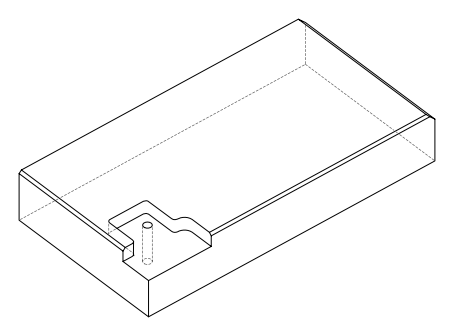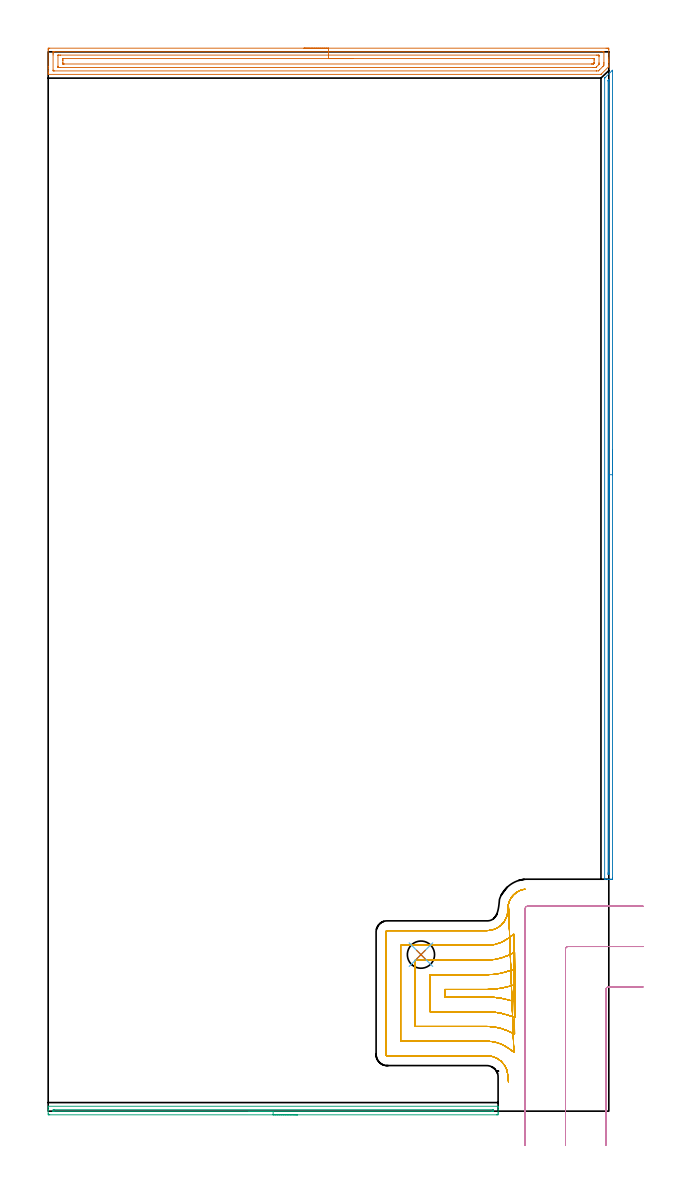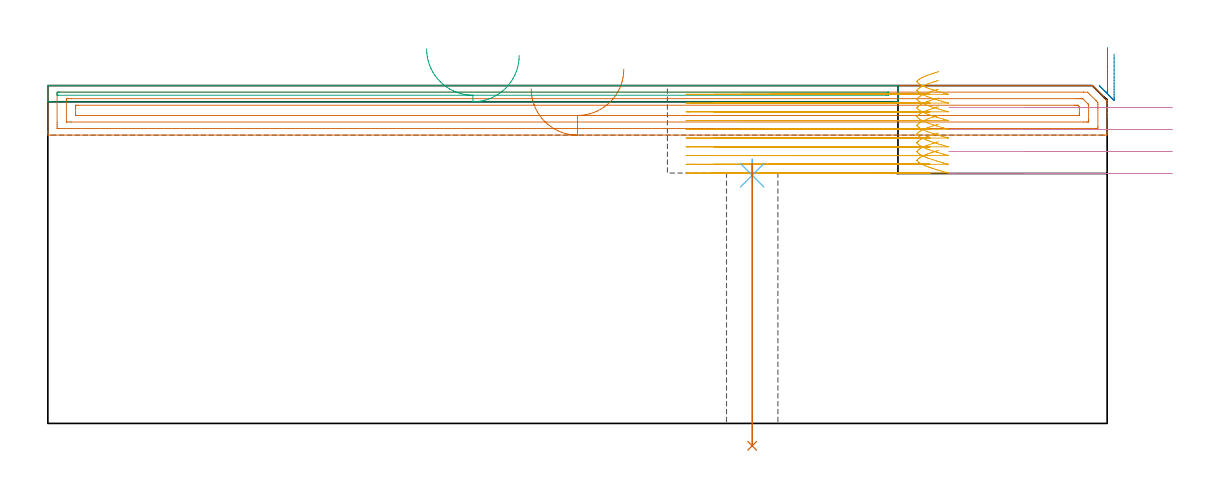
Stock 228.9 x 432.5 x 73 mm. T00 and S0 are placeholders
(PLAN: 7 operations, 4 tool changes, 34.8 min)
(1 AREA_MILL | FG_CHAMFER_SURFACE | UGT0205_001 | 7.56 min | 13104 mm3)
(2 AREA_MILL_1 | FG_CHAMFER_SURFACE_1 | UGT0205_001 | 5.4 min | 1685 mm3)
(3 AREA_MILL_2 | FG_CHAMFER_SURFACE_2 | UGT0205_001 | 3.09 min | 1146 mm3)
(4 MILL_CORNER_NOTCH_RECTANGULAR | CORNER_NOTCH_RECTANGULAR | UGT0201_105 | Follow Part, ap 5.5, ae 75% | 2.99 min | 80720 mm3)
(5 MILL_OPEN_POCKET | POCKET_OPEN | UGT0201_007 | Follow Part, ap 2, ae 75% | 15.51 min | 55647 mm3)
(6 SPOT_DRILL | STEP1HOLE | NXT0321_9005460120000 | 0.03 min | 5 mm3)
(7 DRILL_THROUGH_HOLE_INTO_CENTER | STEP1HOLE | UGT0301_222 | 0.25 min | 5230 mm3)
(TOOL UGT0205_001 | Chamfer Mill 20 x 3 x 45 deg. | D20 FL50 Z2)
(TOOL UGT0201_105 | End Mill 22 mm | D22 FL25 Z2)
(TOOL UGT0201_007 | End Mill 8 mm | D8 FL19 Z4)
(TOOL NXT0321_9005460120000 | NC Spot Drill, 142deg, 12mm, Carbide, Uncoated | D12 PA142 FL30 Z2)
(TOOL UGT0301_222 | Twist Drill 11.1 mm | D11.1 PA118 FL92 Z2)
(OP 1 AREA_MILL)
G17 G21 G94 G90
T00 M6
G54
G17 G0 G90 X104.45 Y434. S1061 M3
G43 Z83. H0
Z72.3
G94 G1 X104.488 Z71.428 F250.
X104.602 Z70.564
X104.791 Z69.712
X105.053 Z68.88
X105.387 Z68.074
X105.79 Z67.3
X106.258 Z66.564
X106.79 Z65.872
X107.379 Z65.229
X108.022 Z64.64
X108.714 Z64.108
X109.45 Z63.64
X110.224 Z63.237
X111.03 Z62.903
X111.862 Z62.641
X112.713 Z62.452
X113.578 Z62.338
X114.45 Z62.3
X227.796
X228.289 Y433.999 Z62.301
X228.776 Y433.995 Z62.303
X228.891 Y433.991 Z62.306
X228.9 Y433.512 Z62.785
Y429.976 Z66.319
Y429.418 Z66.879
Y429.092 Z67.204
Y428.534 Z67.762
Y428.208 Z68.087
Y427.092 Z69.208
X228.89 Y426.496 Z69.803
X228.837 Y426.44 Z69.859
X228.735 Y426.335 Z69.963
X225.791 Y423.39 Z72.908
X225.721 Y423.322 Z72.973
X225.695 Y423.304 Z72.99
X225.61 Y423.3 Z73.
X0.165
X0.009 Y423.303 Z72.988
X0.007 Y423.316 Z72.975
X0. Y423.66 Z72.64
Y424.02 Z72.28
Y424.672 Z71.623
Y425.882 Z70.415
Y426.44 Z69.854
Y433.233 Z63.064
X0.003 Y433.512 Z62.785
X0.009 Y433.992 Z62.306
X0.124 Y433.995 Z62.303
X0.611 Y434. Z62.3
X114.45
Y432.586 Z63.714
X226.503 Y432.585 Z63.715
X226.547 Y432.584 Z63.716
X226.89 Y432.574 Z63.726
X226.894 Y432.468 Z63.832
X226.899 Y432.237 Z64.063
X226.9 Y428.208 Z68.092
X226.899 Y427.817 Z68.483
X226.891 Y427.324 Z68.976
X226.885 Y426.946 Z69.354
X226.503 Y426.554 Z69.747
X226.446 Y426.496 Z69.804
X225.113 Y425.164 Z71.136
X224.717 Y424.773 Z71.527
X224.664 Y424.725 Z71.575
X223.825 Y424.715 Z71.585
X223.781
X2.397
X2.353 Y424.716 Z71.584
X2.01 Y424.726 Z71.574
X2.006 Y424.832 Z71.468
X2.001 Y425.063 Z71.237
X2. Y431.253 Z65.047
Y431.744 Z64.556
X2.001 Y432.136 Z64.164
X2.008 Y432.53 Z63.77
X2.01 Y432.577 Z63.723
X2.027 Y432.579 Z63.721
X2.078 Y432.583 Z63.717
X2.184 Y432.585 Z63.715
X2.397 Y432.586 Z63.714
X114.45
Y431.172 Z65.128
X223.825 Y431.171 Z65.129
X224.404 Y431.17 Z65.13
X224.717 Y431.167 Z65.133
X224.821 Y431.165 Z65.135
X224.89 Y431.155 Z65.145
X224.894 Y431.041 Z65.259
X224.898 Y430.86 Z65.44
X224.9 Y430.68 Z65.62
Y428.027 Z68.273
X224.897 Y427.676 Z68.624
X224.893 Y427.5 Z68.8
X224.89 Y427.414 Z68.886
X224.816 Y427.324 Z68.976
X224.77 Y427.272 Z69.028
X224.717 Y427.217 Z69.083
X223.825 Y426.324 Z69.976
X223.664 Y426.172 Z70.128
X223.634 Y426.145 Z70.155
X223.605 Y426.135 Z70.165
X223.535 Y426.133 Z70.167
X223.245 Y426.13 Z70.17
X222.932 Y426.129 Z70.171
X222.353 Y426.128 Z70.172
X5.075 Y426.129 Z70.171
X4.496 Y426.13 Z70.17
X4.182 Y426.133 Z70.167
X4.079 Y426.135 Z70.165
X4.01 Y426.145 Z70.155
X4.006 Y426.259 Z70.041
X4.002 Y426.44 Z69.86
X4. Y426.62 Z69.68
X4.001 Y431.04 Z65.26
X4.004 Y431.101 Z65.199
X4.01 Y431.148 Z65.152
X4.014 Y431.165 Z65.135
X4.027 Y431.166 Z65.134
X4.182 Y431.169 Z65.131
X4.761 Y431.171 Z65.129
X5.075 Y431.172 Z65.128
X114.45
Y429.757 Z66.543
X222.26
X222.788 Y429.756 Z66.544
X222.842 Y429.754 Z66.546
X222.878 Y429.751 Z66.549
X222.89 Y429.747 Z66.553
X222.892 Y429.726 Z66.574
X222.897 Y429.526 Z66.774
X222.9 Y429.124 Z67.176
Y428.239 Z68.061
Y428.208 Z68.092
X222.894 Y427.995 Z68.305
X222.89 Y427.889 Z68.411
X222.881 Y427.842 Z68.458
X222.848 Y427.807 Z68.493
X222.648 Y427.605 Z68.695
X222.604 Y427.565 Z68.735
X222.581 Y427.55 Z68.75
X222.542 Y427.548 Z68.752
X222.375 Y427.545 Z68.755
X222.039 Y427.543 Z68.757
X221.818
X6.64
X6.112 Y427.544 Z68.756
X6.058 Y427.546 Z68.754
X6.022 Y427.549 Z68.751
X6.01 Y427.553 Z68.747
X6.008 Y427.574 Z68.726
X6.003 Y427.774 Z68.526
X6. Y428.176 Z68.124
Y429.061 Z67.239
Y429.092 Z67.208
X6.004 Y429.518 Z66.782
X6.009 Y429.731 Z66.569
X6.011 Y429.751 Z66.549
X6.035 Y429.753 Z66.547
X6.093 Y429.755 Z66.545
X6.19 Y429.757 Z66.543
X114.45
X115.322 Z66.581
X116.186 Z66.695
X117.038 Z66.883
X117.87 Z67.146
X118.676 Z67.48
X119.45 Z67.882
X120.186 Z68.351
X120.878 Z68.882
X121.521 Z69.472
X122.11 Z70.115
X122.641 Z70.807
X123.11 Z71.543
X123.513 Z72.316
X123.847 Z73.122
X124.109 Z73.954
X124.298 Z74.806
X124.412 Z75.671
X124.45 Z76.543
G0 Z83.
M5
M2
(OP 2 AREA_MILL_1)
G17 G21 G94 G90
T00 M6
G54
G17 G0 G90 X230.4 Y269.85 S1061 M3
G43 Z83. H0
Z79.8
G94 G1 Y269.812 Z78.928 F250.
Y269.698 Z78.063
Y269.509 Z77.212
Y269.247 Z76.38
Y268.913 Z75.574
Y268.51 Z74.8
Y268.042 Z74.064
Y267.51 Z73.372
Y266.921 Z72.729
Y266.278 Z72.14
Y265.586 Z71.608
Y264.85 Z71.14
Y264.076 Z70.737
Y263.27 Z70.403
Y262.438 Z70.141
Y261.586 Z69.952
Y260.722 Z69.838
Y259.85 Z69.8
X230.399 Y95.329 Z69.801
X230.397 Y95.029
X230.393 Y94.71 Z69.802
X230.105 Y94.7 Z70.089
X229.589 Z70.607
X229.235 Z70.961
X228.719 Z71.477
X228.365 Z71.83
X227.44 Z72.76
X227.319 Y94.701 Z72.873
X227.295 Y94.702 Z72.897
X227.203 Y94.71 Z72.988
X227.2 Y94.882 Z73.
Y421.689
X227.204 Y421.794 Z72.989
X227.244 Y421.842 Z72.952
X227.416 Y422.016 Z72.784
X230.255 Y424.856 Z69.942
X230.33 Y424.933 Z69.863
X230.39 Y424.982 Z69.801
X230.393 Y424.966 Z69.799
X230.397 Y424.945 Z69.797
X230.399 Y424.893 Z69.799
Y424.818
X230.4 Y259.85 Z69.8
X228.986 Z71.214
Y97.374
X228.985 Y97.117 Z71.215
X228.983 Y96.963 Z71.217
X228.979 Y96.73 Z71.221
X228.763 Y96.708 Z71.437
X228.646 Y96.709 Z71.554
X228.621 Y96.711 Z71.579
X228.619 Y96.755 Z71.581
X228.616 Y96.859 Z71.584
X228.615 Y97.117 Z71.585
X228.614 Y97.499 Z71.586
X228.615 Y420.538 Z71.585
X228.616 Y420.668 Z71.584
X228.619 Y420.731 Z71.581
X228.621 Y420.758 Z71.579
X228.65 Y420.794 Z71.55
X228.76 Y420.904 Z71.44
X228.95 Y421.088 Z71.25
X228.979 Y421.105 Z71.221
X228.982 Y421.055 Z71.218
X228.984 Y420.794 Z71.216
X228.985 Y420.538 Z71.215
X228.986 Y259.85 Z71.214
Y258.978 Z71.252
Y258.114 Z71.366
Y257.262 Z71.555
Y256.43 Z71.817
Y255.624 Z72.151
Y254.85 Z72.554
Y254.114 Z73.023
Y253.422 Z73.554
Y252.779 Z74.143
Y252.19 Z74.786
Y251.658 Z75.478
Y251.19 Z76.214
Y250.787 Z76.988
Y250.453 Z77.794
Y250.191 Z78.626
Y250.002 Z79.478
Y249.888 Z80.343
Y249.85 Z81.214
G0 Z83.
M5
M2
(OP 3 AREA_MILL_2)
G17 G21 G94 G90
T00 M6
G54
G17 G0 G90 X101.85 Y-1.5 S1061 M3
G43 Z83. H0
Z79.5
G94 G1 X101.812 Z78.628 F250.
X101.698 Z77.763
X101.509 Z76.912
X101.247 Z76.08
X100.913 Z75.274
X100.51 Z74.5
X100.042 Z73.764
X99.51 Z73.072
X98.921 Z72.429
X98.278 Z71.839
X97.586 Z71.308
X96.85 Z70.84
X96.076 Z70.437
X95.27 Z70.103
X94.438 Z69.841
X93.586 Z69.652
X92.722 Z69.538
X91.85 Z69.5
X0.631
X0.199 Y-1.496 Z69.501
X0.01 Y-1.491 Z69.504
X0. Y-1.07 Z69.925
Y0.328 Z71.324
Y0.69 Z71.685
Y1.646 Z72.646
X0.01 Y1.997 Z72.988
X0.184 Y2. Z73.
X183.516
X183.69 Y1.997 Z72.988
X183.7 Y1.646 Z72.645
Y1.415 Z72.414
Y0.69 Z71.685
Y-0.552 Z70.444
X183.696 Y-1.07 Z69.925
X183.69 Y-1.491 Z69.504
X183.501 Y-1.496 Z69.501
X183.069 Y-1.5 Z69.5
X91.85
Y-0.086 Z70.914
X2.314 Y-0.085 Z70.915
X2.048 Y-0.081 Z70.919
X2.02 Y-0.079 Z70.921
X2.01 Y-0.066 Z70.934
X2.004 Y-0.031 Z70.969
X2.002 Y0.004 Z71.004
X2.003 Y0.221 Z71.221
X2.014 Y0.579 Z71.579
X2.376 Y0.585 Z71.585
X2.42
X181.386
X181.652 Y0.581 Z71.581
X181.68 Y0.579 Z71.579
X181.69 Y0.566 Z71.566
X181.696 Y0.531 Z71.531
X181.698 Y0.496 Z71.496
X181.7 Y0.277 Z71.277
X181.698 Y0.043 Z71.043
X181.695 Y-0.025 Z70.975
X181.691 Y-0.074 Z70.926
X181.621 Y-0.079 Z70.921
X181.28 Y-0.085 Z70.915
X181.174 Y-0.086 Z70.914
X91.85
X90.978 Z70.952
X90.114 Z71.066
X89.262 Z71.255
X88.43 Z71.517
X87.624 Z71.851
X86.85 Z72.254
X86.114 Z72.723
X85.422 Z73.254
X84.779 Z73.843
X84.19 Z74.486
X83.658 Z75.178
X83.19 Z75.914
X82.787 Z76.688
X82.453 Z77.494
X82.191 Z78.326
X82.002 Z79.178
X81.888 Z80.043
X81.85 Z80.914
G0 Z83.
M5
M2
(OP 4 MILL_CORNER_NOTCH_RECTANGULAR)
G17 G21 G94 G90
T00 M6
G54
G17 G0 G90 X242.9 Y50.7 S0 M3
G43 Z83. H0
Z68.25
G94 G1 X239.9 F250.
X228.795 F500.
G3 X227.7 Y49.605 R1.1
G1 Y-11.
Y-14. F250.
G0 Z83.
X242.9 Y67.2
Z68.25
G1 X239.9
X212.295 F500.
G3 X211.2 Y66.105 R1.1
G1 Y-11.
Y-14. F250.
G0 Z83.
X242.9 Y83.7
Z68.25
G1 X239.9
X195.795 F500.
G3 X194.7 Y82.605 R1.1
G1 Y-11.
Y-14. F250.
G0 Z83.
X242.9 Y50.7
Z63.5
G1 X239.9
X228.795 F500.
G3 X227.7 Y49.605 R1.1
G1 Y-11.
Y-14. F250.
G0 Z83.
X242.9 Y67.2
Z63.5
G1 X239.9
X212.295 F500.
G3 X211.2 Y66.105 R1.1
G1 Y-11.
Y-14. F250.
G0 Z83.
X242.9 Y83.7
Z63.5
G1 X239.9
X195.795 F500.
G3 X194.7 Y82.605 R1.1
G1 Y-11.
Y-14. F250.
G0 Z83.
X242.9 Y50.7
Z58.75
G1 X239.9
X228.795 F500.
G3 X227.7 Y49.605 R1.1
G1 Y-11.
Y-14. F250.
G0 Z83.
X242.9 Y67.2
Z58.75
G1 X239.9
X212.295 F500.
G3 X211.2 Y66.105 R1.1
G1 Y-11.
Y-14. F250.
G0 Z83.
X242.9 Y83.7
Z58.75
G1 X239.9
X195.795 F500.
G3 X194.7 Y82.605 R1.1
G1 Y-11.
Y-14. F250.
G0 Z83.
X242.9 Y50.7
Z54.
G1 X239.9
X228.795 F500.
G3 X227.7 Y49.605 R1.1
G1 Y-11.
Y-14. F250.
G0 Z83.
X242.9 Y67.2
Z54.
G1 X239.9
X212.295 F500.
G3 X211.2 Y66.105 R1.1
G1 Y-11.
Y-14. F250.
G0 Z83.
X242.9 Y83.7
Z54.
G1 X239.9
X195.795 F500.
G3 X194.7 Y82.605 R1.1
G1 Y-11.
Y-14. F250.
G0 Z83.
M5
M2
(OP 5 MILL_OPEN_POCKET)
G17 G21 G94 G90
T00 M6
G54
G17 G0 G90 X192.452 Y89.99 S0 M3
G43 Z83. H0
Z76.
G94 G1 X192.424 Y89.977 Z75.992 F250.
X192.031 Y89.785 Z75.874
X191.666 Y89.575 Z75.762
X191.303 Y89.332 Z75.644
X190.939 Y89.088 Z75.527
X190.484 Y88.732 Z75.372
X190.162 Y88.436 Z75.255
X189.86 Y88.132 Z75.14
X189.614 Y87.847 Z75.039
X189.098 Y87.146 Z74.806
X188.857 Y86.792 Z74.691
X188.57 Y86.29 Z74.536
X188.377 Y85.88 Z74.415
X188.213 Y85.485 Z74.3
X187.883 Y84.345 Z73.982
X187.811 Y83.923 Z73.868
X187.781 Y83.928 Z73.86
X187.811 Y83.923 Z73.852
X187.883 Y84.345 Z73.737
X188.213 Y85.485 Z73.419
X188.387 Y85.903 Z73.298
X188.57 Y86.29 Z73.183
X188.857 Y86.792 Z73.028
X189.356 Y87.505 Z72.795
X189.614 Y87.847 Z72.68
X189.86 Y88.132 Z72.579
X190.162 Y88.436 Z72.464
X190.484 Y88.732 Z72.347
X190.939 Y89.088 Z72.192
X191.303 Y89.332 Z72.075
X191.666 Y89.575 Z71.958
X192.031 Y89.785 Z71.845
X192.463 Y89.996 Z71.716
X193.056 Y90.234 Z71.545
X193.508 Y90.378 Z71.418
X193.534 Y90.385 Z71.41
X194.221 Y90.539 Z71.222
X194.603 Y90.607 Z71.118
X194.598 Y90.636 Z71.11
G3 X187.781 Y83.928 R7.9 F500.
G0 X192.453 Y89.991 Z74.11
G1 X192.069 Y89.805 Z73.996 F250.
X191.703 Y89.597 Z73.883
X191.338 Y89.356 Z73.766
X190.973 Y89.114 Z73.648
X190.493 Y88.739 Z73.485
X190.169 Y88.444 Z73.368
X189.867 Y88.139 Z73.253
X189.166 Y87.26 Z72.952
X188.577 Y86.303 Z72.65
X188.393 Y85.915 Z72.535
X188.227 Y85.522 Z72.421
X188.084 Y85.1 Z72.302
X187.976 Y84.687 Z72.187
X187.877 Y84.308 Z72.082
X187.811 Y83.923 Z71.978
X187.781 Y83.928 Z71.97
X187.811 Y83.923 Z71.962
X187.877 Y84.308 Z71.857
X187.976 Y84.687 Z71.752
X188.084 Y85.1 Z71.638
X188.227 Y85.522 Z71.518
X188.393 Y85.915 Z71.404
X188.577 Y86.303 Z71.289
X189.166 Y87.26 Z70.988
X189.867 Y88.139 Z70.686
X190.169 Y88.444 Z70.571
X190.493 Y88.739 Z70.454
X190.973 Y89.114 Z70.291
X191.338 Y89.356 Z70.173
X191.703 Y89.597 Z70.056
X192.069 Y89.805 Z69.943
X192.463 Y89.996 Z69.826
X193.056 Y90.234 Z69.655
X193.508 Y90.378 Z69.528
X193.534 Y90.385 Z69.52
X194.221 Y90.539 Z69.332
X194.603 Y90.607 Z69.228
X194.598 Y90.636 Z69.22
G3 X187.781 Y83.928 R7.9 F500.
G0 X192.444 Y89.986 Z72.22
G1 X192.069 Y89.805 Z72.108 F250.
X191.702 Y89.597 Z71.995
X191.337 Y89.355 Z71.878
X190.972 Y89.113 Z71.761
X190.493 Y88.739 Z71.598
X190.169 Y88.444 Z71.48
X189.867 Y88.139 Z71.365
X189.166 Y87.26 Z71.064
X188.577 Y86.303 Z70.763
X188.393 Y85.915 Z70.648
X188.227 Y85.522 Z70.534
X187.932 Y84.554 Z70.262
X187.882 Y84.34 Z70.204
X187.81 Y83.918 Z70.089
X187.78 Y83.923 Z70.081
X187.81 Y83.918 Z70.073
X187.882 Y84.34 Z69.958
X187.932 Y84.554 Z69.899
X188.227 Y85.522 Z69.628
X188.393 Y85.915 Z69.514
X188.577 Y86.303 Z69.399
X189.166 Y87.26 Z69.098
X189.867 Y88.139 Z68.796
X190.169 Y88.444 Z68.681
X190.493 Y88.739 Z68.564
X190.972 Y89.113 Z68.401
X191.337 Y89.355 Z68.284
X191.702 Y89.597 Z68.166
X192.069 Y89.805 Z68.053
X192.463 Y89.996 Z67.936
X193.056 Y90.234 Z67.765
X193.508 Y90.378 Z67.638
X193.534 Y90.385 Z67.63
X194.221 Y90.539 Z67.442
X194.603 Y90.607 Z67.338
X194.598 Y90.636 Z67.33
G3 X187.78 Y83.923 R7.9 F500.
G0 X192.444 Y89.986 Z70.33
G1 X192.069 Y89.805 Z70.218 F250.
X191.25 Y89.308 Z69.962
X190.484 Y88.732 Z69.705
X190.162 Y88.436 Z69.588
X189.86 Y88.132 Z69.473
X189.158 Y87.251 Z69.171
X188.57 Y86.29 Z68.869
X188.387 Y85.903 Z68.754
X188.222 Y85.508 Z68.64
X188.032 Y84.93 Z68.477
X187.882 Y84.34 Z68.314
X187.81 Y83.918 Z68.199
X187.78 Y83.923 Z68.191
X187.81 Y83.918 Z68.183
X187.882 Y84.34 Z68.068
X188.032 Y84.93 Z67.905
X188.222 Y85.508 Z67.742
X188.387 Y85.903 Z67.628
X188.57 Y86.29 Z67.513
X189.158 Y87.251 Z67.211
X189.86 Y88.132 Z66.909
X190.162 Y88.436 Z66.794
X190.484 Y88.732 Z66.677
X191.25 Y89.308 Z66.42
X192.069 Y89.805 Z66.163
X192.463 Y89.996 Z66.046
X193.056 Y90.234 Z65.875
X193.508 Y90.378 Z65.748
X193.534 Y90.385 Z65.74
X194.221 Y90.539 Z65.552
X194.603 Y90.607 Z65.448
X194.598 Y90.636 Z65.44
G3 X187.78 Y83.923 R7.9 F500.
G0 X192.446 Y89.988 Z68.44
G1 X192.069 Y89.805 Z68.328 F250.
X191.25 Y89.308 Z68.071
X190.484 Y88.732 Z67.814
X190.162 Y88.436 Z67.697
X189.86 Y88.132 Z67.582
X189.158 Y87.251 Z67.28
X188.57 Y86.29 Z66.978
X188.387 Y85.903 Z66.864
X188.222 Y85.508 Z66.749
X188.033 Y84.93 Z66.586
X187.882 Y84.341 Z66.423
X187.81 Y83.92 Z66.309
X187.78 Y83.925 Z66.301
X187.81 Y83.92 Z66.293
X187.882 Y84.341 Z66.178
X188.033 Y84.93 Z66.015
X188.222 Y85.508 Z65.852
X188.387 Y85.903 Z65.738
X188.57 Y86.29 Z65.623
X189.158 Y87.251 Z65.321
X189.86 Y88.132 Z65.019
X190.162 Y88.436 Z64.904
X190.484 Y88.732 Z64.787
X191.25 Y89.308 Z64.53
X192.069 Y89.805 Z64.273
X192.463 Y89.996 Z64.156
X193.056 Y90.234 Z63.985
X193.508 Y90.378 Z63.858
X193.534 Y90.385 Z63.85
X194.221 Y90.539 Z63.662
X194.603 Y90.607 Z63.558
X194.598 Y90.636 Z63.55
G3 X187.78 Y83.925 R7.9 F500.
G0 X192.45 Y89.989 Z66.55
G1 X192.069 Y89.805 Z66.437 F250.
X191.25 Y89.308 Z66.18
X190.484 Y88.732 Z65.923
X190.162 Y88.436 Z65.806
X189.86 Y88.132 Z65.691
X189.158 Y87.251 Z65.389
X188.57 Y86.29 Z65.087
X188.387 Y85.903 Z64.973
X188.222 Y85.508 Z64.858
X188.033 Y84.931 Z64.695
X187.883 Y84.343 Z64.533
X187.81 Y83.921 Z64.418
X187.781 Y83.927 Z64.41
X187.81 Y83.921 Z64.402
X187.883 Y84.343 Z64.287
X188.033 Y84.931 Z64.125
X188.222 Y85.508 Z63.962
X188.387 Y85.903 Z63.848
X188.57 Y86.29 Z63.733
X189.158 Y87.251 Z63.431
X189.86 Y88.132 Z63.129
X190.162 Y88.436 Z63.014
X190.484 Y88.732 Z62.897
X191.25 Y89.308 Z62.64
X192.069 Y89.805 Z62.383
X192.463 Y89.996 Z62.266
X193.056 Y90.234 Z62.095
X193.508 Y90.378 Z61.968
X193.534 Y90.385 Z61.96
X194.221 Y90.539 Z61.772
X194.603 Y90.607 Z61.668
X194.598 Y90.636 Z61.66
G3 X187.781 Y83.927 R7.9 F500.
G0 X192.453 Y89.991 Z64.66
G1 X192.069 Y89.805 Z64.546 F250.
X191.25 Y89.308 Z64.289
X190.484 Y88.732 Z64.032
X190.162 Y88.436 Z63.915
X189.86 Y88.132 Z63.8
X189.158 Y87.251 Z63.498
X188.57 Y86.29 Z63.196
X188.387 Y85.903 Z63.082
X188.222 Y85.508 Z62.967
X188.033 Y84.932 Z62.805
X187.883 Y84.345 Z62.642
X187.811 Y83.923 Z62.528
X187.781 Y83.928 Z62.52
X187.811 Y83.923 Z62.512
X187.883 Y84.345 Z62.397
X188.033 Y84.932 Z62.235
X188.222 Y85.508 Z62.072
X188.387 Y85.903 Z61.958
X188.57 Y86.29 Z61.843
X189.158 Y87.251 Z61.541
X189.86 Y88.132 Z61.239
X190.162 Y88.436 Z61.124
X190.484 Y88.732 Z61.007
X191.25 Y89.308 Z60.75
X192.069 Y89.805 Z60.493
X192.463 Y89.996 Z60.376
X193.056 Y90.234 Z60.205
X193.508 Y90.378 Z60.078
X193.534 Y90.385 Z60.07
X194.221 Y90.539 Z59.882
X194.603 Y90.607 Z59.778
X194.598 Y90.636 Z59.77
G3 X187.781 Y83.928 R7.9 F500.
G0 X192.456 Y89.992 Z62.77
G1 X192.069 Y89.805 Z62.655 F250.
X191.25 Y89.308 Z62.398
X190.484 Y88.732 Z62.141
X190.162 Y88.436 Z62.024
X189.86 Y88.132 Z61.909
X189.158 Y87.251 Z61.607
X188.57 Y86.29 Z61.306
X188.387 Y85.903 Z61.191
X188.222 Y85.508 Z61.076
X188.033 Y84.933 Z60.914
X187.883 Y84.346 Z60.752
X187.811 Y83.925 Z60.637
X187.781 Y83.93 Z60.629
X187.811 Y83.925 Z60.621
X187.883 Y84.346 Z60.507
X188.033 Y84.933 Z60.344
X188.222 Y85.508 Z60.182
X188.387 Y85.903 Z60.068
X188.57 Y86.29 Z59.953
X189.158 Y87.251 Z59.651
X189.86 Y88.132 Z59.349
X190.162 Y88.436 Z59.234
X190.484 Y88.732 Z59.117
X191.25 Y89.308 Z58.86
X192.069 Y89.805 Z58.603
X192.463 Y89.996 Z58.486
X193.056 Y90.234 Z58.315
X193.508 Y90.378 Z58.188
X193.534 Y90.385 Z58.181
X194.221 Y90.539 Z57.992
X194.603 Y90.607 Z57.888
X194.598 Y90.636 Z57.88
G3 X187.781 Y83.93 R7.9 F500.
G0 X192.46 Y89.994 Z60.88
G1 X192.067 Y89.804 Z60.763 F250.
X191.249 Y89.307 Z60.506
X190.483 Y88.73 Z60.25
X190.159 Y88.434 Z60.132
X189.897 Y88.169 Z60.032
X189.656 Y87.883 Z59.932
X189.381 Y87.554 Z59.817
X188.949 Y86.939 Z59.616
X188.57 Y86.29 Z59.414
X188.387 Y85.903 Z59.299
X188.222 Y85.508 Z59.185
X187.884 Y84.348 Z58.861
X187.811 Y83.927 Z58.747
X187.782 Y83.932 Z58.739
X187.811 Y83.927 Z58.731
X187.884 Y84.348 Z58.616
X188.222 Y85.508 Z58.292
X188.387 Y85.903 Z58.178
X188.57 Y86.29 Z58.063
X188.949 Y86.939 Z57.861
X189.381 Y87.554 Z57.66
X189.656 Y87.883 Z57.545
X189.897 Y88.169 Z57.445
X190.159 Y88.434 Z57.345
X190.483 Y88.73 Z57.227
X191.249 Y89.307 Z56.971
X192.067 Y89.804 Z56.714
X192.463 Y89.996 Z56.596
X192.507 Y90.013 Z56.583
X193.055 Y90.234 Z56.425
X193.504 Y90.377 Z56.299
X193.543 Y90.387 Z56.288
X194.238 Y90.542 Z56.097
X194.603 Y90.607 Z55.998
X194.598 Y90.636 Z55.99
G3 X187.782 Y83.932 R7.9 F500.
G0 X192.465 Y89.997 Z58.99
G1 X192.148 Y89.843 Z58.895 F250.
X191.844 Y89.668 Z58.802
X191.285 Y89.32 Z58.625
X190.921 Y89.075 Z58.508
X190.657 Y88.872 Z58.418
X190.056 Y88.328 Z58.201
X189.76 Y88.019 Z58.086
X189.418 Y87.603 Z57.942
X189.172 Y87.252 Z57.827
X188.92 Y86.889 Z57.709
X188.577 Y86.301 Z57.526
X188.373 Y85.869 Z57.399
X188.209 Y85.474 Z57.284
X187.884 Y84.35 Z56.97
X187.811 Y83.929 Z56.856
X187.782 Y83.934 Z56.848
X187.811 Y83.929 Z56.84
X187.884 Y84.35 Z56.725
X188.209 Y85.474 Z56.412
X188.387 Y85.903 Z56.287
X188.577 Y86.301 Z56.169
X188.92 Y86.889 Z55.987
X189.172 Y87.252 Z55.868
X189.418 Y87.603 Z55.754
X189.76 Y88.019 Z55.609
X190.326 Y88.583 Z55.395
X190.657 Y88.872 Z55.277
X190.921 Y89.075 Z55.188
X191.285 Y89.32 Z55.07
X191.844 Y89.668 Z54.894
X192.148 Y89.843 Z54.8
X192.463 Y89.996 Z54.706
X193.055 Y90.234 Z54.535
X193.548 Y90.388 Z54.397
X194.238 Y90.542 Z54.207
X194.603 Y90.607 Z54.108
X194.598 Y90.636 Z54.1
G3 X187.782 Y83.934 R7.9 F500.
G0 Z83.
X190.596 Y51.616
Z71.11
G1 X187.7 Y50.831 F250.
G2 X179.2 Y49.7 R32.5 F500.
G1 X161.9
Y46.6
X179.2
G2 X187.7 Y45.469 R32.5
G1 X190.596 Y44.684 F250.
X190.541 Y58.062 F500.
X187.7 Y57.1 F250.
G2 X179.2 Y55.7 R26.5 F500.
G1 X155.9
Y40.6
X179.2
G2 X187.7 Y39.2 R26.5
G1 X190.541 Y38.238 F250.
X190.43 Y64.789 F500.
X187.7 Y63.545 F250.
G2 X179.2 Y61.7 R20.5 F500.
G1 X149.9
Y34.6
X179.2
G2 X187.7 Y32.755 R20.5
G1 X190.43 Y31.511 F250.
X190.13 Y72.211 F500.
X187.7 Y70.453 F250.
G2 X179.2 Y67.7 R14.5 F500.
G1 X143.9
Y28.6
X179.2
G2 X187.7 Y25.847 R14.5
G1 X190.13 Y24.089 F250.
X187.926 Y84.459 F500.
X187.669 Y81.47 F250.
G2 X179.2 Y73.7 R8.5 F500.
G1 X138.4
G3 X137.9 Y73.2 R0.5
G1 Y23.1
G3 X138.4 Y22.6 R0.5
G1 X179.2
G2 X187.67 Y14.814 R8.5
G1 X187.922 Y11.824 F250.
G0 X190.596 Y51.616 Z69.22
G1 X187.7 Y50.831
G2 X179.2 Y49.7 R32.5 F500.
G1 X161.9
Y46.6
X179.2
G2 X187.7 Y45.469 R32.5
G1 X190.596 Y44.684 F250.
X190.541 Y58.062 F500.
X187.7 Y57.1 F250.
G2 X179.2 Y55.7 R26.5 F500.
G1 X155.9
Y40.6
X179.2
G2 X187.7 Y39.2 R26.5
G1 X190.541 Y38.238 F250.
X190.43 Y64.789 F500.
X187.7 Y63.545 F250.
G2 X179.2 Y61.7 R20.5 F500.
G1 X149.9
Y34.6
X179.2
G2 X187.7 Y32.755 R20.5
G1 X190.43 Y31.511 F250.
X190.13 Y72.211 F500.
X187.7 Y70.453 F250.
G2 X179.2 Y67.7 R14.5 F500.
G1 X143.9
Y28.6
X179.2
G2 X187.7 Y25.847 R14.5
G1 X190.13 Y24.089 F250.
X187.926 Y84.459 F500.
X187.669 Y81.47 F250.
G2 X179.2 Y73.7 R8.5 F500.
G1 X138.4
G3 X137.9 Y73.2 R0.5
G1 Y23.1
G3 X138.4 Y22.6 R0.5
G1 X179.2
G2 X187.67 Y14.814 R8.5
G1 X187.922 Y11.824 F250.
G0 X190.596 Y51.616 Z67.33
G1 X187.7 Y50.831
G2 X179.2 Y49.7 R32.5 F500.
G1 X161.9
Y46.6
X179.2
G2 X187.7 Y45.469 R32.5
G1 X190.596 Y44.684 F250.
X190.541 Y58.062 F500.
X187.7 Y57.1 F250.
G2 X179.2 Y55.7 R26.5 F500.
G1 X155.9
Y40.6
X179.2
G2 X187.7 Y39.2 R26.5
G1 X190.541 Y38.238 F250.
X190.43 Y64.789 F500.
X187.7 Y63.545 F250.
G2 X179.2 Y61.7 R20.5 F500.
G1 X149.9
Y34.6
X179.2
G2 X187.7 Y32.755 R20.5
G1 X190.43 Y31.511 F250.
X190.13 Y72.211 F500.
X187.7 Y70.453 F250.
G2 X179.2 Y67.7 R14.5 F500.
G1 X143.9
Y28.6
X179.2
G2 X187.7 Y25.847 R14.5
G1 X190.13 Y24.089 F250.
X187.926 Y84.459 F500.
X187.669 Y81.47 F250.
G2 X179.2 Y73.7 R8.5 F500.
G1 X138.4
G3 X137.9 Y73.2 R0.5
G1 Y23.1
G3 X138.4 Y22.6 R0.5
G1 X179.2
G2 X187.67 Y14.814 R8.5
G1 X187.922 Y11.824 F250.
G0 X190.596 Y51.616 Z65.44
G1 X187.7 Y50.831
G2 X179.2 Y49.7 R32.5 F500.
G1 X161.9
Y46.6
X179.2
G2 X187.7 Y45.469 R32.5
G1 X190.596 Y44.684 F250.
X190.541 Y58.062 F500.
X187.7 Y57.1 F250.
G2 X179.2 Y55.7 R26.5 F500.
G1 X155.9
Y40.6
X179.2
G2 X187.7 Y39.2 R26.5
G1 X190.541 Y38.238 F250.
X190.43 Y64.789 F500.
X187.7 Y63.545 F250.
G2 X179.2 Y61.7 R20.5 F500.
G1 X149.9
Y34.6
X179.2
G2 X187.7 Y32.755 R20.5
G1 X190.43 Y31.511 F250.
X190.13 Y72.211 F500.
X187.7 Y70.453 F250.
G2 X179.2 Y67.7 R14.5 F500.
G1 X143.9
Y28.6
X179.2
G2 X187.7 Y25.847 R14.5
G1 X190.13 Y24.089 F250.
X187.926 Y84.459 F500.
X187.669 Y81.47 F250.
G2 X179.2 Y73.7 R8.5 F500.
G1 X138.4
G3 X137.9 Y73.2 R0.5
G1 Y23.1
G3 X138.4 Y22.6 R0.5
G1 X179.2
G2 X187.67 Y14.814 R8.5
G1 X187.922 Y11.824 F250.
G0 X190.596 Y51.616 Z63.55
G1 X187.7 Y50.831
G2 X179.2 Y49.7 R32.5 F500.
G1 X161.9
Y46.6
X179.2
G2 X187.7 Y45.469 R32.5
G1 X190.596 Y44.684 F250.
X190.541 Y58.062 F500.
X187.7 Y57.1 F250.
G2 X179.2 Y55.7 R26.5 F500.
G1 X155.9
Y40.6
X179.2
G2 X187.7 Y39.2 R26.5
G1 X190.541 Y38.238 F250.
X190.43 Y64.789 F500.
X187.7 Y63.545 F250.
G2 X179.2 Y61.7 R20.5 F500.
G1 X149.9
Y34.6
X179.2
G2 X187.7 Y32.755 R20.5
G1 X190.43 Y31.511 F250.
X190.13 Y72.211 F500.
X187.7 Y70.453 F250.
G2 X179.2 Y67.7 R14.5 F500.
G1 X143.9
Y28.6
X179.2
G2 X187.7 Y25.847 R14.5
G1 X190.13 Y24.089 F250.
X187.926 Y84.459 F500.
X187.669 Y81.47 F250.
G2 X179.2 Y73.7 R8.5 F500.
G1 X138.4
G3 X137.9 Y73.2 R0.5
G1 Y23.1
G3 X138.4 Y22.6 R0.5
G1 X179.2
G2 X187.67 Y14.814 R8.5
G1 X187.922 Y11.824 F250.
G0 X190.596 Y51.616 Z61.66
G1 X187.7 Y50.831
G2 X179.2 Y49.7 R32.5 F500.
G1 X161.9
Y46.6
X179.2
G2 X187.7 Y45.469 R32.5
G1 X190.596 Y44.684 F250.
X190.541 Y58.062 F500.
X187.7 Y57.1 F250.
G2 X179.2 Y55.7 R26.5 F500.
G1 X155.9
Y40.6
X179.2
G2 X187.7 Y39.2 R26.5
G1 X190.541 Y38.238 F250.
X190.43 Y64.789 F500.
X187.7 Y63.545 F250.
G2 X179.2 Y61.7 R20.5 F500.
G1 X149.9
Y34.6
X179.2
G2 X187.7 Y32.755 R20.5
G1 X190.43 Y31.511 F250.
X190.13 Y72.211 F500.
X187.7 Y70.453 F250.
G2 X179.2 Y67.7 R14.5 F500.
G1 X143.9
Y28.6
X179.2
G2 X187.7 Y25.847 R14.5
G1 X190.13 Y24.089 F250.
X187.926 Y84.459 F500.
X187.669 Y81.47 F250.
G2 X179.2 Y73.7 R8.5 F500.
G1 X138.4
G3 X137.9 Y73.2 R0.5
G1 Y23.1
G3 X138.4 Y22.6 R0.5
G1 X179.2
G2 X187.67 Y14.814 R8.5
G1 X187.922 Y11.824 F250.
G0 X190.596 Y51.616 Z59.77
G1 X187.7 Y50.831
G2 X179.2 Y49.7 R32.5 F500.
G1 X161.9
Y46.6
X179.2
G2 X187.7 Y45.469 R32.5
G1 X190.596 Y44.684 F250.
X190.541 Y58.062 F500.
X187.7 Y57.1 F250.
G2 X179.2 Y55.7 R26.5 F500.
G1 X155.9
Y40.6
X179.2
G2 X187.7 Y39.2 R26.5
G1 X190.541 Y38.238 F250.
X190.43 Y64.789 F500.
X187.7 Y63.545 F250.
G2 X179.2 Y61.7 R20.5 F500.
G1 X149.9
Y34.6
X179.2
G2 X187.7 Y32.755 R20.5
G1 X190.43 Y31.511 F250.
X190.13 Y72.211 F500.
X187.7 Y70.453 F250.
G2 X179.2 Y67.7 R14.5 F500.
G1 X143.9
Y28.6
X179.2
G2 X187.7 Y25.847 R14.5
G1 X190.13 Y24.089 F250.
X187.926 Y84.459 F500.
X187.669 Y81.47 F250.
G2 X179.2 Y73.7 R8.5 F500.
G1 X138.4
G3 X137.9 Y73.2 R0.5
G1 Y23.1
G3 X138.4 Y22.6 R0.5
G1 X179.2
G2 X187.67 Y14.814 R8.5
G1 X187.922 Y11.824 F250.
G0 X190.596 Y51.616 Z57.88
G1 X187.7 Y50.831
G2 X179.2 Y49.7 R32.5 F500.
G1 X161.9
Y46.6
X179.2
G2 X187.7 Y45.469 R32.5
G1 X190.596 Y44.684 F250.
X190.541 Y58.062 F500.
X187.7 Y57.1 F250.
G2 X179.2 Y55.7 R26.5 F500.
G1 X155.9
Y40.6
X179.2
G2 X187.7 Y39.2 R26.5
G1 X190.541 Y38.238 F250.
X190.43 Y64.789 F500.
X187.7 Y63.545 F250.
G2 X179.2 Y61.7 R20.5 F500.
G1 X149.9
Y34.6
X179.2
G2 X187.7 Y32.755 R20.5
G1 X190.43 Y31.511 F250.
X190.13 Y72.211 F500.
X187.7 Y70.453 F250.
G2 X179.2 Y67.7 R14.5 F500.
G1 X143.9
Y28.6
X179.2
G2 X187.7 Y25.847 R14.5
G1 X190.13 Y24.089 F250.
X187.926 Y84.459 F500.
X187.669 Y81.47 F250.
G2 X179.2 Y73.7 R8.5 F500.
G1 X138.4
G3 X137.9 Y73.2 R0.5
G1 Y23.1
G3 X138.4 Y22.6 R0.5
G1 X179.2
G2 X187.67 Y14.814 R8.5
G1 X187.922 Y11.824 F250.
G0 X190.596 Y51.616 Z55.99
G1 X187.7 Y50.831
G2 X179.2 Y49.7 R32.5 F500.
G1 X161.9
Y46.6
X179.2
G2 X187.7 Y45.469 R32.5
G1 X190.596 Y44.684 F250.
X190.541 Y58.062 F500.
X187.7 Y57.1 F250.
G2 X179.2 Y55.7 R26.5 F500.
G1 X155.9
Y40.6
X179.2
G2 X187.7 Y39.2 R26.5
G1 X190.541 Y38.238 F250.
X190.43 Y64.789 F500.
X187.7 Y63.545 F250.
G2 X179.2 Y61.7 R20.5 F500.
G1 X149.9
Y34.6
X179.2
G2 X187.7 Y32.755 R20.5
G1 X190.43 Y31.511 F250.
X190.13 Y72.211 F500.
X187.7 Y70.453 F250.
G2 X179.2 Y67.7 R14.5 F500.
G1 X143.9
Y28.6
X179.2
G2 X187.7 Y25.847 R14.5
G1 X190.13 Y24.089 F250.
X187.926 Y84.459 F500.
X187.669 Y81.47 F250.
G2 X179.2 Y73.7 R8.5 F500.
G1 X138.4
G3 X137.9 Y73.2 R0.5
G1 Y23.1
G3 X138.4 Y22.6 R0.5
G1 X179.2
G2 X187.67 Y14.814 R8.5
G1 X187.922 Y11.824 F250.
G0 X190.596 Y51.616 Z54.1
G1 X187.7 Y50.831
G2 X179.2 Y49.7 R32.5 F500.
G1 X161.9
Y46.6
X179.2
G2 X187.7 Y45.469 R32.5
G1 X190.596 Y44.684 F250.
X190.541 Y58.062 F500.
X187.7 Y57.1 F250.
G2 X179.2 Y55.7 R26.5 F500.
G1 X155.9
Y40.6
X179.2
G2 X187.7 Y39.2 R26.5
G1 X190.541 Y38.238 F250.
X190.43 Y64.789 F500.
X187.7 Y63.545 F250.
G2 X179.2 Y61.7 R20.5 F500.
G1 X149.9
Y34.6
X179.2
G2 X187.7 Y32.755 R20.5
G1 X190.43 Y31.511 F250.
X190.13 Y72.211 F500.
X187.7 Y70.453 F250.
G2 X179.2 Y67.7 R14.5 F500.
G1 X143.9
Y28.6
X179.2
G2 X187.7 Y25.847 R14.5
G1 X190.13 Y24.089 F250.
X187.926 Y84.459 F500.
X187.669 Y81.47 F250.
G2 X179.2 Y73.7 R8.5 F500.
G1 X138.4
G3 X137.9 Y73.2 R0.5
G1 Y23.1
G3 X138.4 Y22.6 R0.5
G1 X179.2
G2 X187.67 Y14.814 R8.5
G1 X187.922 Y11.824 F250.
G0 Z83.
M5
M2
(OP 6 SPOT_DRILL)
G17 G21 G94 G90
T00 M6
G54
G17 G0 G90 X152.2 Y63.9 S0 M3
G43 Z83. H0
G94 G81 G98 Z53.622 F250. R57.1
G80
M5
M2
(OP 7 DRILL_THROUGH_HOLE_INTO_CENTER)
G17 G21 G94 G90
T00 M6
G54
G17 G0 G90 X152.2 Y63.9 S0 M3
G43 Z83. H0
G94 G73 G98 Z-4.835 F250. Q9.822 R56.1
G80
M5
M2
